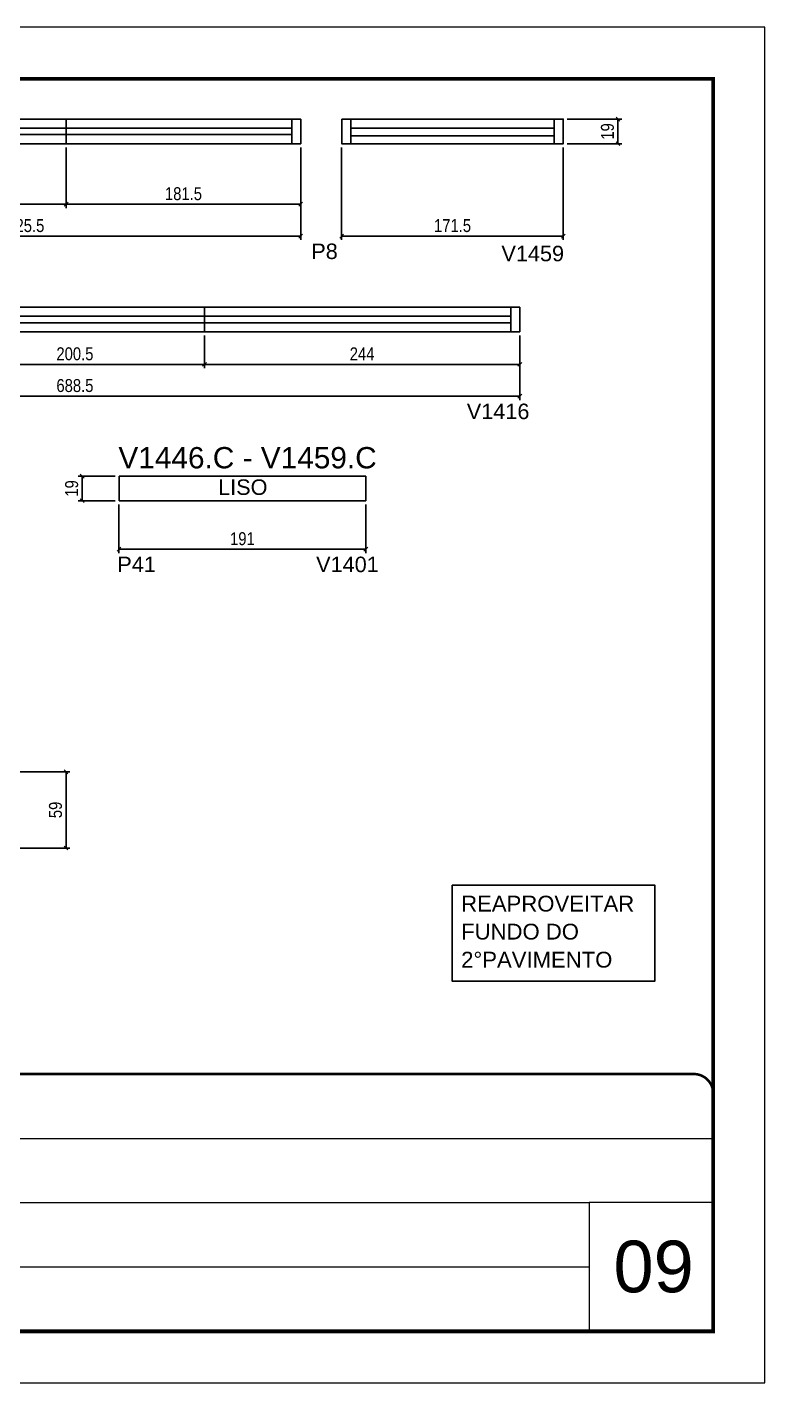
# Model space of a CAD drawing. Extents: x 1959 to 8212, y 239 to 4735.
# Drawn here: x 2873 to 3444, y 1388 to 2438 of the extents above; entities that cross this region are included whole.
import ezdxf

# ---------------------------------------------------------------- set-up
doc = ezdxf.new("R2010")
doc.units = 0
doc.linetypes.add('CONTINUO', pattern=[0])
doc.linetypes.add('DASHED', pattern=[0.75, 0.5, -0.25])
for name, color, linetype in [('5', 5, 'Continuous'), ('COTA', 241, 'Continuous'), ('NOMENCLATURA', 7, 'Continuous'), ('Painéis', 200, 'Continuous'), ('SARR_2.2x7', 40, 'Continuous')]:
    doc.layers.add(name, color=color, linetype=linetype)
for name, color, linetype, lineweight in [('CARIMBO', 255, 'Continuous', 9), ('Folhas', 255, 'Continuous', 9), ('SARRAFO DE PRESSAO', 251, 'DASHED', 9)]:
    doc.layers.add(name, color=color, linetype=linetype, lineweight=lineweight)
doc.styles.add('ARIAL', font='arial.ttf')
doc.styles.add('COTA TECNICA', font='techl___.ttf', dxfattribs={"height": 10})
doc.styles.add('COTA TECNICA-50', font='techl___.ttf', dxfattribs={"height": 10})
doc.styles.get("Standard").update_dxf_attribs({"font": 'arial.ttf'})
doc.dimstyles.new('COTA PAINEL-50', dxfattribs={"dimtxt": 10, "dimasz": 3, "dimexe": 3, "dimexo": 3, "dimgap": 3, "dimtad": 1, "dimdec": 1, "dimzin": 12, "dimdsep": 46, "dimtxsty": 'COTA TECNICA-50', "dimblk1": 'OBLIQUE', "dimblk2": 'OBLIQUE', "dimsah": 1, "dimcen": 0.9, "dimclrd": 4, "dimclre": 4, "dimclrt": 240, "dimadec": 1, "dimazin": 3, "dimtfac": 1, "dimtdec": 1, "dimtmove": 0, "dimatfit": 3, "dimfxl": 1, "dimtolj": 1, "dimtzin": 12, "dimarcsym": 0})
doc.dimstyles.new('PAINEL', dxfattribs={"dimtxt": 10, "dimasz": 3, "dimexe": 3, "dimexo": 3, "dimgap": 3, "dimtad": 1, "dimdec": 1, "dimzin": 12, "dimdsep": 46, "dimtxsty": 'COTA TECNICA', "dimblk1": 'OBLIQUE', "dimblk2": 'OBLIQUE', "dimsah": 1, "dimcen": 0.9, "dimclrd": 4, "dimclre": 4, "dimclrt": 240, "dimadec": 1, "dimazin": 3, "dimtfac": 1, "dimtdec": 1, "dimtmove": 0, "dimatfit": 3, "dimfxl": 1, "dimtolj": 1, "dimtzin": 12, "dimarcsym": 0})

# ---------------------------------------------------------------- blocks, each defined once
blk = doc.blocks.new('9999999999')
at = {"color": 30, "linetype": 'CONTINUO'}
for p, q in [((98564.6, 34379.6), (99584, 34379.6)), ((98564.6, 34329.8), (99488, 34329.8)), ((99584, 34329.8), (99488, 34329.8)), ((99488, 34329.8), (99488, 34230.2)), ((98564.6, 34280), (99488, 34280))]:
    blk.add_line(p, q, dxfattribs=at)
at = {"color": 30, "linetype": 'CONTINUO', "const_width": 2}
blk.add_lwpolyline([(99584, 34230.2), (99584, 34414.4, 0.414214), (99569, 34429.4), (98229, 34429.4, 0.414214), (98214, 34414.4), (98214, 34245.2, 0.414214), (98229, 34230.2), (99584, 34230.2)], format="xyb", dxfattribs=at)
at = {"layer": 'Folhas'}
blk.add_lwpolyline([(98139, 34190.2), (99624, 34190.2), (99624, 35240.2), (98139, 35240.2)], close=True, dxfattribs=at)
at = {"layer": 'Folhas', "color": 30, "const_width": 3}
blk.add_lwpolyline([(98214, 34230.2), (99584, 34230.2), (99584, 35200.2), (98214, 35200.2)], close=True, dxfattribs=at)
blk = doc.blocks.new('_Oblique')
at = {"color": 0, "linetype": 'ByBlock', "lineweight": -2}
blk.add_line((-0.5, -0.5), (0.5, 0.5), dxfattribs=at)
blk = doc.blocks.new('*D155')
at = {"layer": 'COTA', "color": 4, "linetype": 'ByBlock', "lineweight": -2, "transparency": 16777216}
for p, q in [((2659.1, 2344.8), (2659.1, 2273.2)), ((3084.6, 2344.8), (3084.6, 2273.2)), ((2659.1, 2276.2), (3084.6, 2276.2))]:
    blk.add_line(p, q, dxfattribs=at)
at = {"layer": 'Defpoints', "color": 0, "linetype": 'ByBlock', "transparency": 16777216}
for p in [(2659.1, 2347.8), (3084.6, 2347.8), (3084.6, 2276.2)]:
    blk.add_point(p, dxfattribs=at)
at = {"layer": 'COTA', "color": 4, "linetype": 'ByBlock', "lineweight": -2, "transparency": 16777216, "xscale": 3, "yscale": 3, "zscale": 3, "rotation": 180}
blk.add_blockref('_Oblique', (2659.1, 2276.2), dxfattribs=at)
at = {"layer": 'COTA', "color": 4, "linetype": 'ByBlock', "lineweight": -2, "transparency": 16777216, "xscale": 3, "yscale": 3, "zscale": 3}
blk.add_blockref('_Oblique', (3084.6, 2276.2), dxfattribs=at)
at = {"layer": 'COTA', "color": 240, "linetype": 'ByBlock', "transparency": 16777216, "insert": (2871.9, 2284.3), "char_height": 10, "attachment_point": 5, "style": 'COTA TECNICA-50'}
blk.add_mtext('\\A1;425.5', dxfattribs=at)
blk = doc.blocks.new('*D156')
at = {"layer": 'COTA', "color": 4, "lineweight": -2, "transparency": 16777216}
for p, q in [((2659.1, 2344.8), (2659.1, 2297.9)), ((2903.1, 2344.8), (2903.1, 2297.9)), ((2659.1, 2300.9), (2903.1, 2300.9))]:
    blk.add_line(p, q, dxfattribs=at)
at = {"layer": 'Defpoints', "color": 0, "transparency": 16777216}
for p in [(2659.1, 2347.8), (2903.1, 2347.8), (2903.1, 2300.9)]:
    blk.add_point(p, dxfattribs=at)
at = {"layer": 'COTA', "color": 4, "lineweight": -2, "transparency": 16777216, "xscale": 3, "yscale": 3, "zscale": 3, "rotation": 180}
blk.add_blockref('_Oblique', (2659.1, 2300.9), dxfattribs=at)
at = {"layer": 'COTA', "color": 4, "lineweight": -2, "transparency": 16777216, "xscale": 3, "yscale": 3, "zscale": 3}
blk.add_blockref('_Oblique', (2903.1, 2300.9), dxfattribs=at)
at = {"layer": 'COTA', "color": 240, "transparency": 16777216, "insert": (2781.1, 2309), "char_height": 10, "attachment_point": 5, "style": 'COTA TECNICA'}
blk.add_mtext('\\A1;244', dxfattribs=at)
blk = doc.blocks.new('*D157')
at = {"layer": 'COTA', "color": 4, "lineweight": -2, "transparency": 16777216}
for p, q in [((2903.1, 2344.8), (2903.1, 2297.9)), ((3084.6, 2344.8), (3084.6, 2297.9)), ((2903.1, 2300.9), (3084.6, 2300.9))]:
    blk.add_line(p, q, dxfattribs=at)
at = {"layer": 'Defpoints', "color": 0, "transparency": 16777216}
for p in [(2903.1, 2347.8), (3084.6, 2347.8), (3084.6, 2300.9)]:
    blk.add_point(p, dxfattribs=at)
at = {"layer": 'COTA', "color": 4, "lineweight": -2, "transparency": 16777216, "xscale": 3, "yscale": 3, "zscale": 3, "rotation": 180}
blk.add_blockref('_Oblique', (2903.1, 2300.9), dxfattribs=at)
at = {"layer": 'COTA', "color": 4, "lineweight": -2, "transparency": 16777216, "xscale": 3, "yscale": 3, "zscale": 3}
blk.add_blockref('_Oblique', (3084.6, 2300.9), dxfattribs=at)
at = {"layer": 'COTA', "color": 240, "transparency": 16777216, "insert": (2993.9, 2309), "char_height": 10, "attachment_point": 5, "style": 'COTA TECNICA'}
blk.add_mtext('\\A1;181.5', dxfattribs=at)
blk = doc.blocks.new('*D158')
at = {"layer": 'COTA', "color": 4, "linetype": 'ByBlock', "lineweight": -2, "transparency": 16777216}
for p, q in [((3116.3, 2344.8), (3116.3, 2273.2)), ((3287.8, 2344.8), (3287.8, 2273.2)), ((3116.3, 2276.2), (3287.8, 2276.2))]:
    blk.add_line(p, q, dxfattribs=at)
at = {"layer": 'Defpoints', "color": 0, "linetype": 'ByBlock', "transparency": 16777216}
for p in [(3116.3, 2347.8), (3287.8, 2347.8), (3287.8, 2276.2)]:
    blk.add_point(p, dxfattribs=at)
at = {"layer": 'COTA', "color": 4, "linetype": 'ByBlock', "lineweight": -2, "transparency": 16777216, "xscale": 3, "yscale": 3, "zscale": 3, "rotation": 180}
blk.add_blockref('_Oblique', (3116.3, 2276.2), dxfattribs=at)
at = {"layer": 'COTA', "color": 4, "linetype": 'ByBlock', "lineweight": -2, "transparency": 16777216, "xscale": 3, "yscale": 3, "zscale": 3}
blk.add_blockref('_Oblique', (3287.8, 2276.2), dxfattribs=at)
at = {"layer": 'COTA', "color": 240, "linetype": 'ByBlock', "transparency": 16777216, "insert": (3202.1, 2284.3), "char_height": 10, "attachment_point": 5, "style": 'COTA TECNICA-50'}
blk.add_mtext('\\A1;171.5', dxfattribs=at)
blk = doc.blocks.new('*D159')
at = {"layer": 'COTA', "color": 4, "lineweight": -2, "transparency": 16777216}
for p, q in [((3290.8, 2366.8), (3333.1, 2366.8)), ((3330.1, 2347.8), (3330.1, 2366.8)), ((3290.8, 2347.8), (3333.1, 2347.8))]:
    blk.add_line(p, q, dxfattribs=at)
at = {"layer": 'Defpoints', "color": 0, "transparency": 16777216}
for p in [(3287.8, 2366.8), (3330.1, 2366.8), (3287.8, 2347.8)]:
    blk.add_point(p, dxfattribs=at)
at = {"layer": 'COTA', "color": 4, "lineweight": -2, "transparency": 16777216, "xscale": 3, "yscale": 3, "zscale": 3}
for p, rotation in [((3330.1, 2366.8), 90), ((3330.1, 2347.8), 270)]:
    blk.add_blockref('_Oblique', p, dxfattribs=dict(at, rotation=rotation))
at = {"layer": 'COTA', "color": 240, "transparency": 16777216, "insert": (3322, 2357.3), "char_height": 10, "attachment_point": 5, "rotation": 90, "style": 'COTA TECNICA'}
blk.add_mtext('\\A1;19', dxfattribs=at)
blk = doc.blocks.new('*D163')
at = {"layer": 'COTA', "color": 4, "linetype": 'ByBlock', "lineweight": -2, "transparency": 16777216}
for p, q in [((2565.6, 2199.2), (2565.6, 2149.2)), ((3254.1, 2199.2), (3254.1, 2149.2)), ((2565.6, 2152.2), (3254.1, 2152.2))]:
    blk.add_line(p, q, dxfattribs=at)
at = {"layer": 'Defpoints', "color": 0, "linetype": 'ByBlock', "transparency": 16777216}
for p in [(2565.6, 2202.2), (3254.1, 2202.2), (3254.1, 2152.2)]:
    blk.add_point(p, dxfattribs=at)
at = {"layer": 'COTA', "color": 4, "linetype": 'ByBlock', "lineweight": -2, "transparency": 16777216, "xscale": 3, "yscale": 3, "zscale": 3, "rotation": 180}
blk.add_blockref('_Oblique', (2565.6, 2152.2), dxfattribs=at)
at = {"layer": 'COTA', "color": 4, "linetype": 'ByBlock', "lineweight": -2, "transparency": 16777216, "xscale": 3, "yscale": 3, "zscale": 3}
blk.add_blockref('_Oblique', (3254.1, 2152.2), dxfattribs=at)
at = {"layer": 'COTA', "color": 240, "linetype": 'ByBlock', "transparency": 16777216, "insert": (2909.9, 2160.4), "char_height": 10, "attachment_point": 5, "style": 'COTA TECNICA-50'}
blk.add_mtext('\\A1;688.5', dxfattribs=at)
blk = doc.blocks.new('*D166')
at = {"layer": 'COTA', "color": 4, "lineweight": -2, "transparency": 16777216}
for p, q in [((2809.6, 2199.2), (2809.6, 2173.9)), ((3010.1, 2199.2), (3010.1, 2173.9)), ((2809.6, 2176.9), (3010.1, 2176.9))]:
    blk.add_line(p, q, dxfattribs=at)
at = {"layer": 'Defpoints', "color": 0, "transparency": 16777216}
for p in [(2809.6, 2202.2), (3010.1, 2202.2), (3010.1, 2176.9)]:
    blk.add_point(p, dxfattribs=at)
at = {"layer": 'COTA', "color": 4, "lineweight": -2, "transparency": 16777216, "xscale": 3, "yscale": 3, "zscale": 3, "rotation": 180}
blk.add_blockref('_Oblique', (2809.6, 2176.9), dxfattribs=at)
at = {"layer": 'COTA', "color": 4, "lineweight": -2, "transparency": 16777216, "xscale": 3, "yscale": 3, "zscale": 3}
blk.add_blockref('_Oblique', (3010.1, 2176.9), dxfattribs=at)
at = {"layer": 'COTA', "color": 240, "transparency": 16777216, "insert": (2909.9, 2185), "char_height": 10, "attachment_point": 5, "style": 'COTA TECNICA'}
blk.add_mtext('\\A1;200.5', dxfattribs=at)
blk = doc.blocks.new('*D167')
at = {"layer": 'COTA', "color": 4, "lineweight": -2, "transparency": 16777216}
for p, q in [((3010.1, 2199.2), (3010.1, 2173.9)), ((3254.1, 2199.2), (3254.1, 2173.9)), ((3010.1, 2176.9), (3254.1, 2176.9))]:
    blk.add_line(p, q, dxfattribs=at)
at = {"layer": 'Defpoints', "color": 0, "transparency": 16777216}
for p in [(3010.1, 2202.2), (3254.1, 2202.2), (3254.1, 2176.9)]:
    blk.add_point(p, dxfattribs=at)
at = {"layer": 'COTA', "color": 4, "lineweight": -2, "transparency": 16777216, "xscale": 3, "yscale": 3, "zscale": 3, "rotation": 180}
blk.add_blockref('_Oblique', (3010.1, 2176.9), dxfattribs=at)
at = {"layer": 'COTA', "color": 4, "lineweight": -2, "transparency": 16777216, "xscale": 3, "yscale": 3, "zscale": 3}
blk.add_blockref('_Oblique', (3254.1, 2176.9), dxfattribs=at)
at = {"layer": 'COTA', "color": 240, "transparency": 16777216, "insert": (3132.1, 2185), "char_height": 10, "attachment_point": 5, "style": 'COTA TECNICA'}
blk.add_mtext('\\A1;244', dxfattribs=at)
blk = doc.blocks.new('*D178')
at = {"layer": 'COTA', "color": 4, "linetype": 'ByBlock', "lineweight": -2, "transparency": 16777216}
for p, q in [((2944, 2068.3), (2944, 2030.7)), ((3135, 2068.3), (3135, 2030.7)), ((2944, 2033.7), (3135, 2033.7))]:
    blk.add_line(p, q, dxfattribs=at)
at = {"layer": 'Defpoints', "color": 0, "linetype": 'ByBlock', "transparency": 16777216}
for p in [(2944, 2071.3), (3135, 2071.3), (3135, 2033.7)]:
    blk.add_point(p, dxfattribs=at)
at = {"layer": 'COTA', "color": 4, "linetype": 'ByBlock', "lineweight": -2, "transparency": 16777216, "xscale": 3, "yscale": 3, "zscale": 3, "rotation": 180}
blk.add_blockref('_Oblique', (2944, 2033.7), dxfattribs=at)
at = {"layer": 'COTA', "color": 4, "linetype": 'ByBlock', "lineweight": -2, "transparency": 16777216, "xscale": 3, "yscale": 3, "zscale": 3}
blk.add_blockref('_Oblique', (3135, 2033.7), dxfattribs=at)
at = {"layer": 'COTA', "color": 240, "linetype": 'ByBlock', "transparency": 16777216, "insert": (3039.5, 2041.8), "char_height": 10, "attachment_point": 5, "style": 'COTA TECNICA-50'}
blk.add_mtext('\\A1;191', dxfattribs=at)
blk = doc.blocks.new('*D179')
at = {"layer": 'COTA', "color": 4, "lineweight": -2, "transparency": 16777216}
for p, q in [((2941, 2090.3), (2912.5, 2090.3)), ((2915.5, 2071.3), (2915.5, 2090.3)), ((2941, 2071.3), (2912.5, 2071.3))]:
    blk.add_line(p, q, dxfattribs=at)
at = {"layer": 'Defpoints', "color": 0, "transparency": 16777216}
for p in [(2915.5, 2090.3), (2944, 2090.3), (2944, 2071.3)]:
    blk.add_point(p, dxfattribs=at)
at = {"layer": 'COTA', "color": 4, "lineweight": -2, "transparency": 16777216, "xscale": 3, "yscale": 3, "zscale": 3}
for p, rotation in [((2915.5, 2090.3), 90), ((2915.5, 2071.3), 270)]:
    blk.add_blockref('_Oblique', p, dxfattribs=dict(at, rotation=rotation))
at = {"layer": 'COTA', "color": 240, "transparency": 16777216, "insert": (2907.4, 2080.8), "char_height": 10, "attachment_point": 5, "rotation": 90, "style": 'COTA TECNICA'}
blk.add_mtext('\\A1;19', dxfattribs=at)
blk = doc.blocks.new('*D185')
at = {"layer": 'COTA', "color": 4, "lineweight": -2, "transparency": 16777216}
for p, q in [((2859.6, 1861.3), (2906, 1861.3)), ((2903, 1861.3), (2903, 1802.3)), ((2859.6, 1802.3), (2906, 1802.3))]:
    blk.add_line(p, q, dxfattribs=at)
at = {"layer": 'Defpoints', "color": 0, "transparency": 16777216}
for p in [(2856.6, 1861.3), (2856.6, 1802.3), (2903, 1802.3)]:
    blk.add_point(p, dxfattribs=at)
at = {"layer": 'COTA', "color": 4, "lineweight": -2, "transparency": 16777216, "xscale": 3, "yscale": 3, "zscale": 3}
for p, rotation in [((2903, 1861.3), 90), ((2903, 1802.3), 270)]:
    blk.add_blockref('_Oblique', p, dxfattribs=dict(at, rotation=rotation))
at = {"layer": 'COTA', "color": 240, "transparency": 16777216, "insert": (2894.9, 1831.8), "char_height": 10, "attachment_point": 5, "rotation": 90, "style": 'COTA TECNICA'}
blk.add_mtext('\\A1;59', dxfattribs=at)

msp = doc.modelspace()

# ---------------------------------------------------------------- linework, layer by layer
at = {"color": 0, "linetype": 'Continuous', "ltscale": 5}
msp.add_lwpolyline([(3201.79, 1773.45), (3358.74, 1773.45), (3358.74, 1699.19), (3201.79, 1699.19)], close=True, dxfattribs=at)
at = {"layer": 'Painéis', "linetype": 'ByBlock'}
for p, q in [((3084.63, 2366.79), (2659.13, 2366.79)), ((2903.13, 2366.79), (2903.13, 2347.79)), ((3084.63, 2347.79), (3084.63, 2366.79)), ((2659.13, 2347.79), (3084.63, 2347.79)), ((3254.13, 2221.17), (2565.63, 2221.17)), ((3010.13, 2202.17), (3010.13, 2221.17)), ((3254.13, 2202.17), (3254.13, 2221.17)), ((2565.63, 2202.17), (3254.13, 2202.17)), ((2944.02, 2090.28), (2944.02, 2071.28)), ((3135.02, 2090.28), (2944.02, 2090.28)), ((3135.02, 2071.28), (3135.02, 2090.28)), ((2944.02, 2071.28), (3135.02, 2071.28))]:
    msp.add_line(p, q, dxfattribs=at)
msp.add_lwpolyline([(3116.31, 2366.79), (3116.31, 2347.79), (3287.81, 2347.79), (3287.81, 2366.79)], close=True, dxfattribs=at)
at = {"layer": 'SARR_2.2x7', "linetype": 'Continuous'}
for p, q in [((3077.63, 2366.79), (3077.63, 2347.79)), ((3123.31, 2366.79), (3123.31, 2347.79)), ((3280.81, 2366.79), (3280.81, 2347.79)), ((2666.13, 2359.79), (2903.13, 2359.79)), ((2666.13, 2354.79), (2903.13, 2354.79)), ((2903.13, 2359.79), (3077.63, 2359.79)), ((2903.13, 2354.79), (3077.63, 2354.79)), ((3123.31, 2359.79), (3280.81, 2359.79)), ((3123.31, 2353.79), (3280.81, 2353.79)), ((3247.13, 2221.17), (3247.13, 2202.17)), ((2809.63, 2214.17), (3010.13, 2214.17)), ((2809.63, 2209.17), (3010.13, 2209.17)), ((3010.13, 2214.17), (3247.13, 2214.17)), ((3010.13, 2209.17), (3247.13, 2209.17))]:
    msp.add_line(p, q, dxfattribs=at)

# ---------------------------------------------------------------- block references
at = {"layer": 'SARRAFO DE PRESSAO', "color": 6, "linetype": 'ByBlock'}
msp.add_blockref('9999999999', (-96180.21, -32802.14), dxfattribs=at)

# ---------------------------------------------------------------- texts
at = {"color": 0, "linetype": 'Continuous', "ltscale": 5, "style": 'ARIAL'}
for s, height, p in [('REAPROVEITAR ', 12.2353, (3208.77, 1753.13)), ('FUNDO DO', 12.235, (3208.77, 1731.43)), ('2°PAVIMENTO', 12.2353, (3208.77, 1709.72))]:
    msp.add_text(s, height=height, dxfattribs=at).set_placement(p)
at = {"layer": '5', "linetype": 'Continuous'}
for s, p in [('P8', (3092.79, 2258.45)), ('V1459', (3239.93, 2256.72)), ('V1416', (3213.14, 2134.47)), ('LISO', (3020.7, 2075.79)), ('P41', (2942.71, 2015.95)), ('V1401', (3096.55, 2015.95))]:
    msp.add_text(s, height=12, rotation=359.99996, dxfattribs=at).set_placement(p)
at = {"layer": 'CARIMBO', "style": 'ARIAL'}
msp.add_text('09', height=40, dxfattribs=at).set_placement((3326.63, 1458.21))
at = {"layer": 'NOMENCLATURA', "linetype": 'Continuous'}
msp.add_text('V1446.C - V1459.C', height=16.5, dxfattribs=at).set_placement((2943.55, 2096.34))

# ---------------------------------------------------------------- dimensions: what is measured, and where the dimension line sits
at = {"layer": 'COTA'}
for base, p1, p2, picture, middle in [((3330.14, 2366.79), (3287.81, 2347.79), (3287.81, 2366.79), '*D159', (3322.05, 2357.29)), ((2915.53, 2090.28), (2944.02, 2071.28), (2944.02, 2090.28), '*D179', (2907.44, 2080.78)), ((2903.05, 1802.34), (2856.58, 1861.34), (2856.58, 1802.34), '*D185', (2894.91, 1831.84))]:
    dim = msp.add_linear_dim(base=base, p1=p1, p2=p2, angle=90, dimstyle='PAINEL', dxfattribs=at)
    dim.commit()
    dim.dimension.update_dxf_attribs({"geometry": picture, "text_midpoint": middle})
at = {"layer": 'COTA', "color": 1, "linetype": 'ByBlock'}
for base, p1, p2, picture, middle in [((3084.63, 2276.21), (2659.13, 2347.79), (3084.63, 2347.79), '*D155', (2871.88, 2284.32)), ((3287.81, 2276.21), (3116.31, 2347.79), (3287.81, 2347.79), '*D158', (3202.06, 2284.32)), ((3254.13, 2152.22), (2565.63, 2202.17), (3254.13, 2202.17), '*D163', (2909.88, 2160.36)), ((3135.02, 2033.7), (2944.02, 2071.28), (3135.02, 2071.28), '*D178', (3039.52, 2041.79))]:
    dim = msp.add_linear_dim(base=base, p1=p1, p2=p2, dimstyle='COTA PAINEL-50', override={"dimarcsym": 1}, dxfattribs=at)
    dim.commit()
    dim.dimension.update_dxf_attribs({"geometry": picture, "text_midpoint": middle})
at = {"layer": 'COTA'}
for base, p1, p2, picture, middle in [((2903.13, 2300.91), (2659.13, 2347.79), (2903.13, 2347.79), '*D156', (2781.13, 2308.98)), ((3254.13, 2176.92), (3010.13, 2202.17), (3254.13, 2202.17), '*D167', (3132.13, 2185))]:
    dim = msp.add_linear_dim(base=base, p1=p1, p2=p2, dimstyle='PAINEL', dxfattribs=at)
    dim.commit()
    dim.dimension.update_dxf_attribs({"geometry": picture, "text_midpoint": middle})
for base, p1, p2, picture, middle in [((3084.63, 2300.91), (2903.13, 2347.79), (3084.63, 2347.79), '*D157', (2993.88, 2309.04)), ((3010.13, 2176.92), (2809.63, 2202.17), (3010.13, 2202.17), '*D166', (2909.88, 2185.03))]:
    dim = msp.add_linear_dim(base=base, p1=p1, p2=p2, dimstyle='PAINEL', override={"dimtmove": 1}, dxfattribs=at)
    dim.commit()
    dim.dimension.update_dxf_attribs({"geometry": picture, "text_midpoint": middle})

doc.saveas('drawing.dxf')
